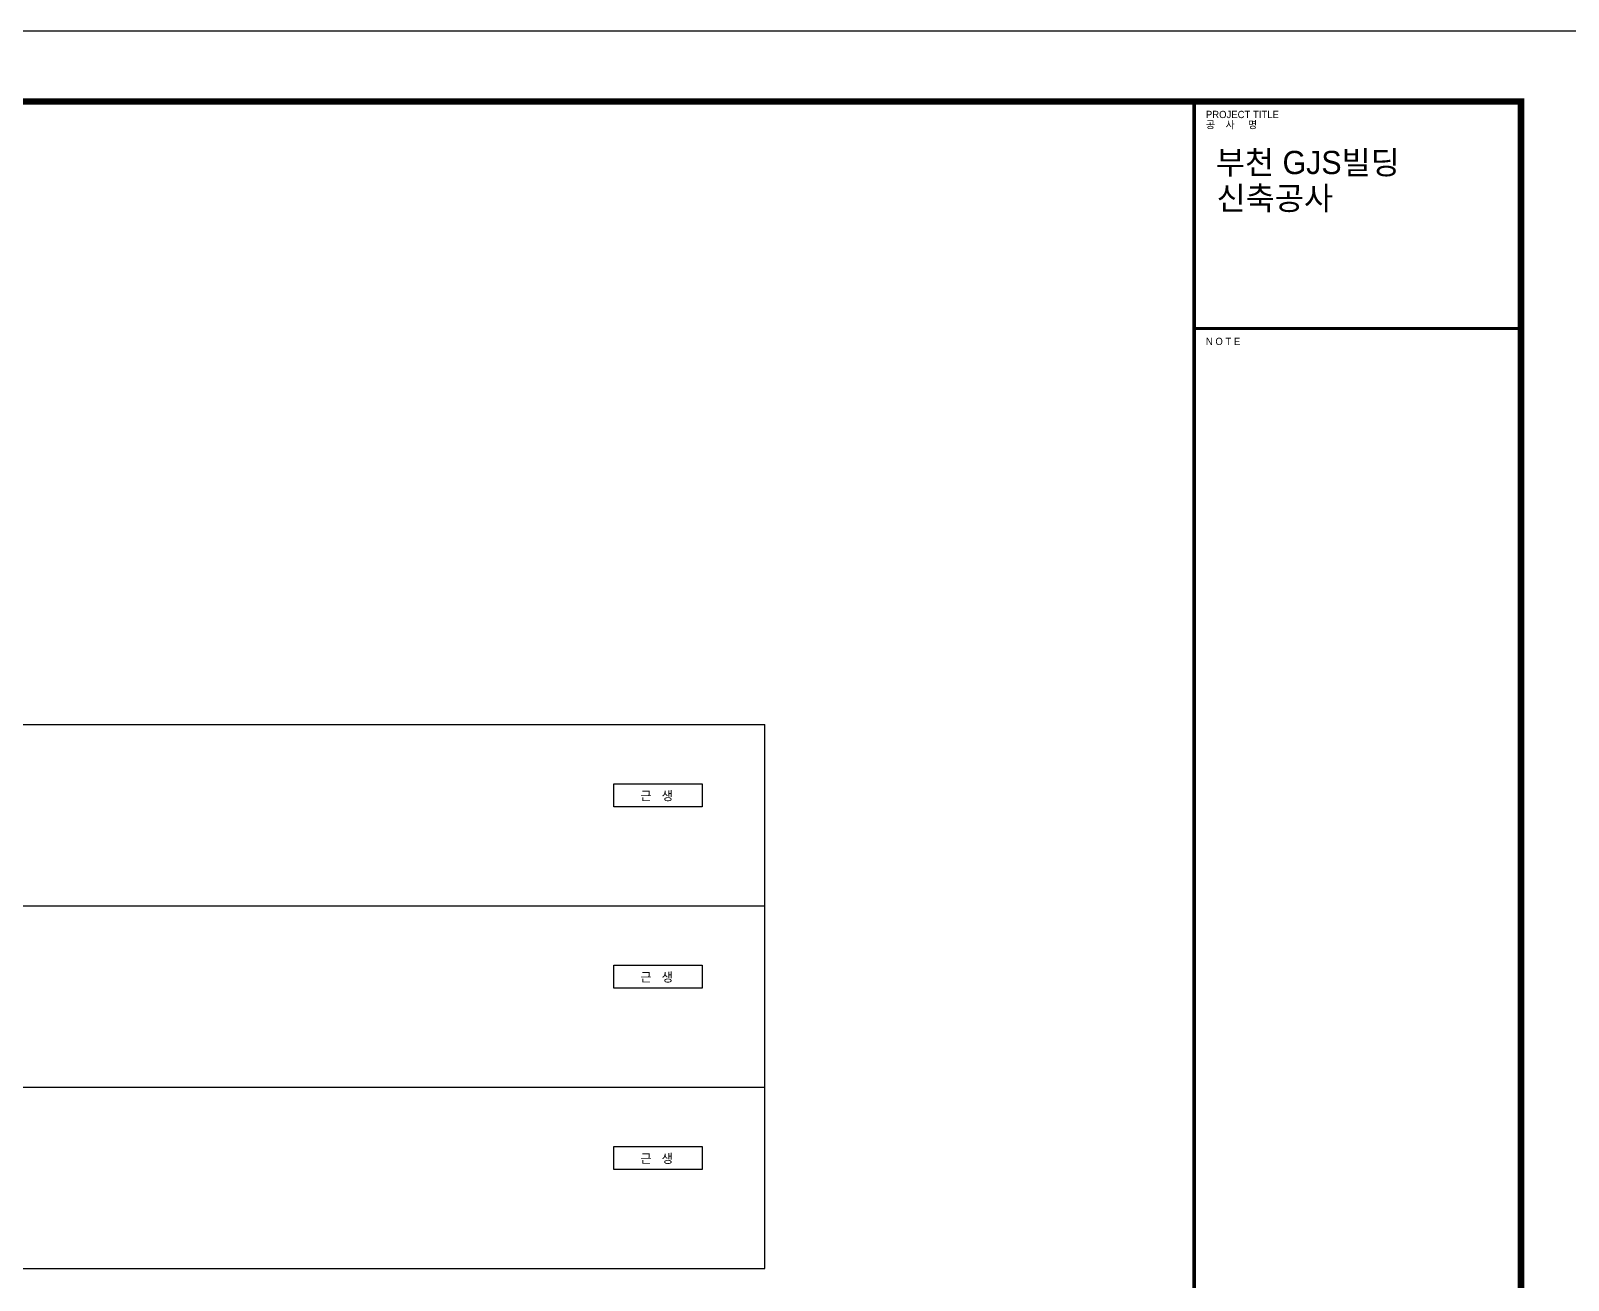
# Model space of a CAD drawing. Header units: millimetres. Extents: x 83956 to 461956, y 36707 to 125807.
# Drawn here: x 240258 to 272048, y 99971 to 125807 of the extents above; entities that cross this region are included whole.
import ezdxf
from ezdxf.enums import TextEntityAlignment as Align

# ---------------------------------------------------------------- set-up
doc = ezdxf.new("R2010")
doc.units = ezdxf.units.MM
doc.header["$LTSCALE"] = 100
doc.header["$MEASUREMENT"] = 0
doc.layers.get('Defpoints').update_dxf_attribs({"linetype": 'CONTINUOUS'})
for name, color, linetype in [('3', 3, 'CONTINUOUS'), ('FORM', 8, 'CONTINUOUS'), ('TEX', 3, 'CONTINUOUS')]:
    doc.layers.add(name, color=color, linetype=linetype)
doc.styles.add('HY', font='H2WULL.TTF')
doc.styles.add('HY울릉도L', font='HYWULM.TTF')
doc.styles.add('TITLE', font='Gulim.ttf')

# ---------------------------------------------------------------- blocks, each defined once
blk = doc.blocks.new('PMC-FORMV')
at = {"layer": 'Defpoints'}
blk.add_lwpolyline([(0, 0), (0, 29700), (42000, 29700), (42000, 0)], close=True, dxfattribs=at)
at = {"layer": 'FORM', "const_width": 90.2}
blk.add_lwpolyline([(1544, 975), (1544, 28725), (40744, 28725), (40744, 975)], close=True, dxfattribs=at)
at = {"layer": 'FORM'}
for points, const_width in [([(36240, 975), (36240, 28725)], 50.1), ([(36240, 25597), (40744, 25597)], 40.1)]:
    blk.add_lwpolyline(points, dxfattribs=dict(at, const_width=const_width))
at = {"layer": 'FORM', "style": 'TITLE'}
for s, height, p in [('공    사     명', 100.27, (36400, 28354)), ('PROJECT TITLE', 100.27, (36400, 28496)), ('N O T E', 100.3, (36400, 25368))]:
    blk.add_text(s, height=height, dxfattribs=at).set_placement(p)

msp = doc.modelspace()

# ---------------------------------------------------------------- linework, layer by layer
at = {"layer": '3', "color": 1}
for p, q in [((223966, 111465), (255439, 111465)), ((255439, 100215), (255439, 111465)), ((252311, 109758), (252311, 110235)), ((252311, 110235), (254139, 110235)), ((254139, 110235), (254139, 109758)), ((254139, 109758), (252311, 109758)), ((223966, 107715), (255439, 107715)), ((252311, 106008), (252311, 106485)), ((252311, 106485), (254139, 106485)), ((254139, 106485), (254139, 106008)), ((254139, 106008), (252311, 106008)), ((223966, 103965), (255439, 103965)), ((252311, 102258), (252311, 102735)), ((252311, 102735), (254139, 102735)), ((254139, 102735), (254139, 102258)), ((254139, 102258), (252311, 102258)), ((223966, 100215), (255439, 100215))]:
    msp.add_line(p, q, dxfattribs=at)

# ---------------------------------------------------------------- block references
at = {"layer": 'FORM', "xscale": 1.5, "yscale": 1.5, "zscale": 1.5}
msp.add_blockref('PMC-FORMV', (209956, 81257), dxfattribs=at)

# ---------------------------------------------------------------- texts
at = {"layer": '3', "color": 2, "style": 'HY'}
for p in [(253199, 109991), (253199, 106241), (253199, 102491)]:
    msp.add_text('근   생', height=187.5, dxfattribs=at).set_placement(p, align=Align.MIDDLE)
at = {"layer": 'TEX', "color": 2, "style": 'HY울릉도L'}
for s, p in [('부천 GJS빌딩', (264761, 122843)), ('신축공사', (264775, 122105))]:
    msp.add_text(s, height=480, dxfattribs=at).set_placement(p)

doc.saveas('drawing.dxf')
